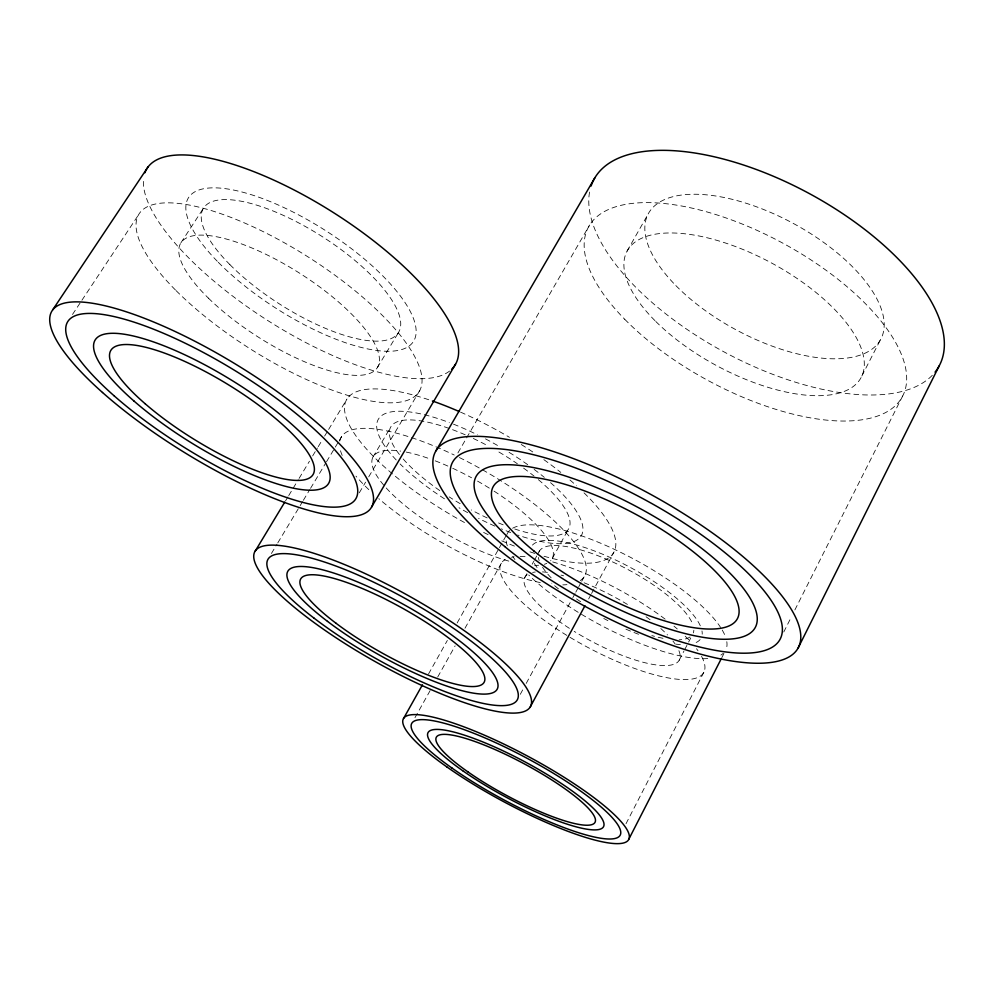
<?xml version="1.0" encoding="UTF-8"?>
<svg xmlns="http://www.w3.org/2000/svg" width="994" height="994" viewBox="0 0 994 994"><rect width="100%" height="100%" fill="white"/><g stroke="black" fill="none" stroke-linecap="round" stroke-linejoin="round"><path stroke-width="0.75" stroke-dasharray="4.97 3.73" d="M783.757 632.01L791.41 616.827M794.877 609.931L902.664 396.01M861.848 376.005L881.504 337.699M721.818 657.668L723.93 653.543M626.009 823.715L704.224 671.559M679.175 660.264L683.934 651.095M684.617 649.79L690.731 637.999M588.634 598.947L590.846 594.847M591.579 593.48L613.72 552.527M520.297 694.309L523.254 688.854M526.211 683.412L572.109 598.972M572.842 597.605L575.066 593.517M575.799 592.163L578.023 588.075M578.769 586.708L580.981 582.633M581.726 581.266L584.683 575.812M552.391 558.268L568.966 528.187M524.683 577.775L526.932 573.7M532.2 564.194L533.877 561.15M534.449 560.119L536.735 555.981M537.456 554.689L539.605 550.813M428.476 674.069L447.337 640.447M457.153 622.965L498.653 548.999M499.41 547.644L506.194 535.542M414.97 717.68L430.129 690.581M437.708 677.026L455.128 645.864M464.981 628.245L501.349 563.213M627.052 251.147L648.299 213.76M457.911 452.941L589.628 225.017M359.281 492.825L365.581 482.177M368.724 476.859L419.841 390.393M372.912 457.165L390.53 427.445M271.424 553.484L277.015 544.178M277.811 542.848L299.368 506.94M300.176 505.611L302.561 501.622M303.369 500.293L309.755 489.657M310.55 488.327L325.721 463.055M326.517 461.725L334.506 448.431M335.301 447.101L338.494 441.783M339.289 440.454L341.688 436.465M285.526 500.877L287.925 496.901M288.72 495.584L298.299 479.717M299.095 478.387L309.469 461.204M312.663 455.911L317.446 447.971M318.254 446.654L321.435 441.361M324.628 436.068L327.821 430.787M328.629 429.458L346.981 399.041M377.347 367.618L398.321 332.754M180.945 242.772L203.646 207.932M72.5 314.464L81.073 301.517M81.93 300.225L138.539 214.816M932.31 375.285A196.191 89.92 28.4 0 1 725.632 352.758A196.191 89.92 28.4 0 1 589.591 191.941M723.098 653.456A123.778 36.952 28.2 0 1 720.886 655.071M707.778 658.562A123.778 36.952 28.2 0 1 528.709 575.017M514.942 559.572A123.778 36.952 28.2 0 1 512.805 556.541M507.3 545.805A123.778 36.952 28.2 0 1 506.12 538.301M506.89 534.548A123.778 36.952 28.2 0 1 604.364 544.811A123.778 36.952 28.2 0 1 720.638 627.487M722.24 630.072A123.778 36.952 28.2 0 1 725.657 637.266M726.8 641.702A123.778 36.952 28.2 0 1 726.042 649.417M700.124 639.552A96.43 28.764 28.2 0 1 694.582 643.118M680.343 644.534A96.43 28.764 28.2 0 1 675.895 644.149M638.595 634.284A96.43 28.764 28.2 0 1 625.214 628.854M607.881 620.616A96.43 28.764 28.2 0 1 603.78 618.479M558.442 588.895A96.43 28.764 28.2 0 1 551.782 583.192M537.071 567.512A96.43 28.764 28.2 0 1 533.467 561.995M532.461 545.097A96.43 28.764 28.2 0 1 618.976 561.61A96.43 28.764 28.2 0 1 700.994 627.475M701.975 630.966A96.43 28.764 28.2 0 1 702.199 634.184M689.948 637.017A87.186 26.006 28.2 0 1 679.163 639.801M663.01 638.297A87.186 26.006 28.2 0 1 651.853 635.613M580.62 601.743A87.186 26.006 28.2 0 1 573.911 597.096M551.173 577.849A87.186 26.006 28.2 0 1 542.575 567.276M539.17 560.566A87.186 26.006 28.2 0 1 538.375 557.435M538.959 551.968A87.186 26.006 28.2 0 1 614.64 562.877A87.186 26.006 28.2 0 1 692.694 624.182M693.837 630.271A87.186 26.006 28.2 0 1 693.327 632.892M701.54 656.351A115.031 32.777 28.2 0 1 599.208 653.244A115.031 32.777 28.2 0 1 505.2 559.547M511.512 557.261A115.031 32.777 28.2 0 1 514.134 556.826M520.098 556.478A115.031 32.777 28.2 0 1 526.932 556.802M552.689 561.933A115.031 32.777 28.2 0 1 665.123 619.15M673.994 626.183A115.031 32.777 28.2 0 1 677.262 628.953M685.201 636.21A115.031 32.777 28.2 0 1 690.035 641.142M696.508 648.734A115.031 32.777 28.2 0 1 697.999 650.759M678.902 650.685A87.584 24.937 28.2 0 1 651.927 664.24A87.584 24.937 28.2 0 1 574.159 631.352M569.388 628.332A87.584 24.937 28.2 0 1 528.361 573.96M532.647 572.445A87.584 24.937 28.2 0 1 535.319 572.022M542.451 571.898A87.584 24.937 28.2 0 1 549.421 572.656M560.989 575.091A87.584 24.937 28.2 0 1 563.635 575.812M584.112 582.795A87.584 24.937 28.2 0 1 628.693 605.197M646.063 616.752A87.584 24.937 28.2 0 1 650.536 620.082M660.824 628.543A87.584 24.937 28.2 0 1 667.546 634.967M672.913 641.043A87.584 24.937 28.2 0 1 675.075 643.913M584.037 492.85A153.884 48.209 29.8 0 1 544.016 556.255M534.697 553.409A153.884 48.209 29.8 0 1 528.05 551.173M514.42 546.104A153.884 48.209 29.8 0 1 500.231 540.177M488.091 534.61A153.884 48.209 29.8 0 1 481.195 531.243M464.496 522.533A153.884 48.209 29.8 0 1 345.614 415.678A153.884 48.209 29.8 0 1 431.061 400.52M460.495 412.112A153.884 48.209 29.8 0 1 509.45 437.31M521.266 444.504A153.884 48.209 29.8 0 1 532.784 451.972M543.855 459.638A153.884 48.209 29.8 0 1 560.815 472.423M569.947 479.978A153.884 48.209 29.8 0 1 576.52 485.768M550.527 482.649A116.969 36.604 29.8 0 1 517.613 535.033M510.667 532.548A116.969 36.604 29.8 0 1 501.349 528.87M494.875 526.099A116.969 36.604 29.8 0 1 478.623 518.408M467.615 512.618A116.969 36.604 29.8 0 1 459.017 507.748M444.467 498.814A116.969 36.604 29.8 0 1 400.097 463.949M396.221 459.973A116.969 36.604 29.8 0 1 449.325 422.562M453.475 424.165A116.969 36.604 29.8 0 1 477.356 434.751M485.47 438.863A116.969 36.604 29.8 0 1 500.628 447.238M509.052 452.307A116.969 36.604 29.8 0 1 528.062 464.931M534.126 469.367A116.969 36.604 29.8 0 1 544.314 477.368M538.313 479.605A102.469 32.056 29.8 0 1 513.538 528.597M503.2 524.82A102.469 32.056 29.8 0 1 496.677 522.148M487.172 517.924A102.469 32.056 29.8 0 1 471.305 509.947M460.172 503.672A102.469 32.056 29.8 0 1 449.189 496.901M439.783 490.589A102.469 32.056 29.8 0 1 402.843 458.607M399.439 454.494A102.469 32.056 29.8 0 1 465.515 434.937M473.293 438.466A102.469 32.056 29.8 0 1 488.054 445.921M498.913 452.022A102.469 32.056 29.8 0 1 517.377 463.751M523.602 468.137A102.469 32.056 29.8 0 1 534.051 476.101M459.39 457.538A140.079 41.673 29.7 0 1 580.26 580.571M566.965 584.646A140.079 41.673 29.7 0 1 562.803 584.882M540.289 582.583A140.079 41.673 29.7 0 1 378.826 498.715M368.811 489.632A140.079 41.673 29.7 0 1 355.951 476.126M342.209 455.426A140.079 41.673 29.7 0 1 339.998 448.692M339.799 441.125A140.079 41.673 29.7 0 1 454.233 455.028M546.787 563.374A103.016 30.615 29.7 0 1 544.29 564.281M538.624 565.251A103.016 30.615 29.7 0 1 534.673 565.4M508.791 561.101A103.016 30.615 29.7 0 1 389.946 491.918A103.016 30.615 29.7 0 1 400.681 451.114M406.235 452.084A103.016 30.615 29.7 0 1 431.185 459.34M435.223 460.843A103.016 30.615 29.7 0 1 448.866 466.521M452.73 468.286A103.016 30.615 29.7 0 1 471.566 477.779M477.567 481.121A103.016 30.615 29.7 0 1 489.421 488.191M494.055 491.135A103.016 30.615 29.7 0 1 550.601 560.815M449.586 371.06A182.71 63.156 32.6 0 1 271.697 323.013A182.71 63.156 32.6 0 1 143.484 179.579M675.833 285.551A132.078 60.398 28.4 0 0 878.41 342.905A132.078 60.398 28.4 0 0 739.238 201.186A132.078 60.398 28.4 0 0 675.833 285.551M624.704 319.248A178.386 78.191 28.4 0 0 898.315 402.558A178.386 78.191 28.4 0 0 713.145 213.735A178.386 78.191 28.4 0 0 624.704 319.248M655.791 321.472A132.997 58.211 28.4 0 0 858.853 381.025A132.997 58.211 28.4 0 0 717.569 240.548A132.997 58.211 28.4 0 0 655.791 321.472M218.307 262.317A133.482 46.072 32.6 0 0 411.69 343.738A133.482 46.072 32.6 0 0 272.89 202.677A133.482 46.072 32.6 0 0 218.307 262.317M229.887 264.615A115.627 39.897 32.6 0 0 397.091 334.382A115.627 39.897 32.6 0 0 275.897 212.132A115.627 39.897 32.6 0 0 229.887 264.615M176.124 290.658A165.836 54.31 32.4 0 0 416.548 394.817A165.836 54.31 32.4 0 0 244.561 222.979A165.836 54.31 32.4 0 0 176.124 290.658M208.392 298.125A116.36 38.058 32.4 0 0 376.167 369.159A116.36 38.058 32.4 0 0 252.836 248.376A116.36 38.058 32.4 0 0 208.392 298.125"/><path stroke-width="1.49" d="M798.17 647.914A206.205 64.871 28.4 0 0 553.186 451.45A206.205 64.871 28.4 0 0 499.112 549.931A206.205 64.871 28.4 0 0 798.17 647.914L939.193 365.854M628.879 839.085L721.11 659.034M530.324 706.796A158.058 36.865 29.4 0 0 339.923 562.679A158.058 36.865 29.4 0 0 307.767 617.87A158.058 36.865 29.4 0 0 530.324 706.796L584.944 605.768M403.576 718.451L422.438 684.829M435.931 450.841L594.921 177.665M371.557 507.089L455.5 364.239M255.197 551.123L284.731 502.194M52.781 309.73L148.069 166.88M591.107 186.015A196.191 89.92 28.4 0 1 809.265 193.532A196.191 89.92 28.4 0 1 935.056 372.141M432.415 400.98A153.884 48.209 29.8 0 1 459.116 411.504M144.913 172.757A182.71 63.156 32.6 0 1 335.14 213.685A182.71 63.156 32.6 0 1 451.587 369.321M504.728 546.538A186.176 58.522 28.4 0 0 778.687 641.478A186.176 58.522 28.4 0 0 565.487 464.285A186.176 58.522 28.4 0 0 504.728 546.538M521.9 549.421A158.717 49.837 28.4 0 0 754.471 628.78A158.717 49.837 28.4 0 0 570.643 477.704A158.717 49.837 28.4 0 0 521.9 549.421M534.138 551.173A138.787 43.55 28.4 0 0 736.877 619.56A138.787 43.55 28.4 0 0 574.83 487.433A138.787 43.55 28.4 0 0 534.138 551.173M446.691 766.796A127.804 25.72 28.2 0 0 628.245 840.241A127.804 25.72 28.2 0 0 473.169 730.453A127.804 25.72 28.2 0 0 446.691 766.796M452.133 768.163A118.236 23.794 28.2 0 0 619.796 835.78A118.236 23.794 28.2 0 0 475.84 734.119A118.236 23.794 28.2 0 0 452.133 768.163M462.632 770.661A99.574 20.029 28.2 0 0 603.308 827.045A99.574 20.029 28.2 0 0 481.282 741.313A99.574 20.029 28.2 0 0 462.632 770.661M467.913 771.866A90.019 18.103 28.2 0 0 594.872 822.585A90.019 18.103 28.2 0 0 484.19 745.015A90.019 18.103 28.2 0 0 467.913 771.866M314.154 618.231A143.124 33.374 29.4 0 0 516.942 700.397A143.124 33.374 29.4 0 0 346.657 570.221A143.124 33.374 29.4 0 0 314.154 618.231M335.972 623.213A105.252 24.515 29.4 0 0 484.078 682.344A105.252 24.515 29.4 0 0 357.144 586.398A105.252 24.515 29.4 0 0 335.972 623.213M327.486 621.362A120.15 27.994 29.4 0 0 497.025 689.451A120.15 27.994 29.4 0 0 352.882 580.024A120.15 27.994 29.4 0 0 327.486 621.362M102.506 392.493A187.506 51.029 31.6 0 0 369.693 509.698A187.506 51.029 31.6 0 0 162.494 325.771A187.506 51.029 31.6 0 0 102.506 392.493M114.186 395.873A169.104 45.997 31.6 0 0 354.535 500.541A169.104 45.997 31.6 0 0 166.321 334.506A169.104 45.997 31.6 0 0 114.186 395.873M145.199 403.788A118.646 32.23 31.6 0 0 312.601 475.231A118.646 32.23 31.6 0 0 177.988 358.436A118.646 32.23 31.6 0 0 145.199 403.788M134.103 401.141A136.973 37.213 31.6 0 0 327.896 484.451A136.973 37.213 31.6 0 0 173.552 349.751A136.973 37.213 31.6 0 0 134.103 401.141"/></g></svg>
